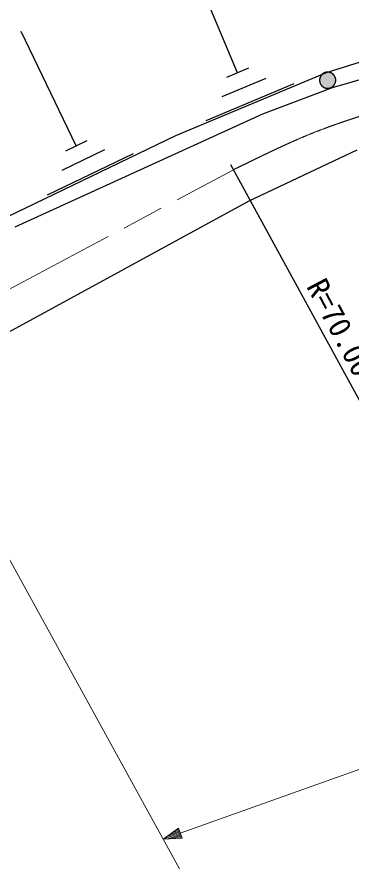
# Model space of a CAD drawing. Units: millimetres, scale not verified. Extents: x 40000 to 680000, y 20000 to 380000.
# Drawn here: x 299472 to 327346, y 240489 to 311486 of the extents above; entities that cross this region are included whole.
import ezdxf
from ezdxf.enums import TextEntityAlignment as Align

# ---------------------------------------------------------------- set-up
doc = ezdxf.new("R2010")
doc.units = ezdxf.units.MM
doc.header["$LTSCALE"] = 1000
doc.linetypes.add('CHAIN', pattern=[18.5, 12, -1.5, 3.5, -1.5])
for name, color, linetype, lineweight in [('M-BGD', 7, 'Continuous', 25), ('M-BMK', 2, 'CHAIN', 13), ('M-BMK-SRVR', 3, 'Continuous', 25), ('M-STR-HTXT', 7, 'Continuous', 13)]:
    doc.layers.add(name, color=color, linetype=linetype, lineweight=lineweight)
doc.styles.add('ＭＳ ゴシック', font='')
doc.styles.get('ＭＳ ゴシック').set_extended_font_data('MS Gothic')

msp = doc.modelspace()

# ---------------------------------------------------------------- hatches: boundary and pattern name
at = {"layer": 'M-BGD'}
msp.add_hatch(color=256, dxfattribs=at).paths.add_polyline_path([(325996, 306287, -1), (324655, 306153, -0.41421), (325258, 306891, -0.41421)])

# ---------------------------------------------------------------- linework, layer by layer
for p, q in [((317829, 306828), (313735, 316602)), ((304399, 300748), (299801, 310280)), ((330121, 308400), (325197, 306826)), ((325730, 305607), (334434, 308168)), ((325197, 306826), (312662, 301575)), ((318745, 307212), (316913, 306444)), ((320173, 306374), (316508, 304839)), ((322518, 305920), (315187, 302849)), ((319925, 303420), (325730, 305607)), ((299306, 293993), (319925, 303420)), ((312662, 301575), (298609, 294796)), ((305293, 301179), (303505, 300317)), ((306761, 300419), (303187, 298695)), ((326840, 299988), (327771, 300412)), ((309123, 300090), (301974, 296641)), ((318796, 296178), (326840, 299988)), ((295090, 283224), (318796, 296178))]:
    msp.add_line(p, q, dxfattribs=at)
msp.add_lwpolyline([(325999, 306220), (325999, 306232), (325998, 306244), (325998, 306255), (325997, 306267), (325996, 306279), (325995, 306291), (325994, 306302), (325992, 306314), (325991, 306326), (325989, 306337), (325986, 306349), (325984, 306361), (325981, 306372), (325979, 306383), (325976, 306395), (325973, 306406), (325969, 306418), (325966, 306429), (325962, 306440), (325958, 306451), (325954, 306462), (325950, 306473), (325945, 306484), (325940, 306495), (325935, 306506), (325930, 306516), (325925, 306527), (325920, 306537), (325914, 306548), (325908, 306558), (325902, 306568), (325896, 306578), (325890, 306588), (325883, 306598), (325876, 306607), (325869, 306617), (325862, 306626), (325855, 306636), (325848, 306645), (325840, 306654), (325833, 306663), (325825, 306672), (325817, 306681), (325809, 306689), (325800, 306698), (325792, 306706), (325783, 306714), (325775, 306722), (325766, 306730), (325757, 306737), (325748, 306745), (325739, 306752), (325729, 306759), (325720, 306766), (325710, 306773), (325700, 306780), (325690, 306786), (325681, 306792), (325670, 306799), (325660, 306805), (325650, 306810), (325640, 306816), (325629, 306821), (325619, 306827), (325608, 306832), (325597, 306836), (325586, 306841), (325575, 306846), (325564, 306850), (325553, 306854), (325542, 306858), (325531, 306862), (325520, 306865), (325508, 306868), (325497, 306871), (325486, 306874), (325474, 306877), (325463, 306880), (325451, 306882), (325440, 306884), (325428, 306886), (325416, 306888), (325404, 306889), (325393, 306890), (325381, 306891), (325369, 306892), (325358, 306893), (325346, 306893), (325334, 306894), (325322, 306894), (325310, 306894), (325299, 306893), (325287, 306893), (325275, 306892), (325263, 306891), (325252, 306890), (325240, 306888), (325228, 306887), (325216, 306885), (325205, 306883), (325193, 306881), (325182, 306878), (325170, 306876), (325159, 306873), (325147, 306870), (325136, 306867), (325125, 306863), (325114, 306860), (325102, 306856), (325091, 306852), (325080, 306848), (325069, 306843), (325058, 306839), (325048, 306834), (325037, 306829), (325026, 306824), (325016, 306819), (325005, 306813), (324995, 306807), (324985, 306802), (324975, 306796), (324965, 306789), (324955, 306783), (324945, 306776), (324935, 306770), (324926, 306763), (324916, 306756), (324907, 306748), (324898, 306741), (324889, 306733), (324880, 306726), (324871, 306718), (324862, 306710), (324854, 306702), (324846, 306693), (324837, 306685), (324829, 306676), (324821, 306668), (324814, 306659), (324806, 306650), (324799, 306640), (324791, 306631), (324784, 306622), (324777, 306612), (324770, 306603), (324764, 306593), (324757, 306583), (324751, 306573), (324745, 306563), (324739, 306553), (324733, 306542), (324728, 306532), (324722, 306521), (324717, 306511), (324712, 306500), (324707, 306489), (324703, 306479), (324698, 306468), (324694, 306457), (324690, 306446), (324686, 306434), (324683, 306423), (324679, 306412), (324676, 306401), (324673, 306389), (324670, 306378), (324667, 306366), (324665, 306355), (324663, 306343), (324661, 306332), (324659, 306320), (324657, 306308), (324656, 306297), (324654, 306285), (324653, 306273), (324653, 306261), (324652, 306250), (324652, 306238), (324651, 306226), (324651, 306214), (324652, 306202), (324652, 306191), (324653, 306179), (324653, 306167), (324654, 306155), (324656, 306144), (324657, 306132), (324659, 306120), (324661, 306109), (324663, 306097), (324665, 306085), (324667, 306074), (324670, 306062), (324673, 306051), (324676, 306039), (324679, 306028), (324683, 306017), (324686, 306006), (324690, 305995), (324694, 305983), (324698, 305972), (324703, 305962), (324707, 305951), (324712, 305940), (324717, 305929), (324722, 305919), (324728, 305908), (324733, 305898), (324739, 305887), (324745, 305877), (324751, 305867), (324757, 305857), (324764, 305847), (324770, 305837), (324777, 305828), (324784, 305818), (324791, 305809), (324799, 305800), (324806, 305790), (324814, 305781), (324821, 305773), (324829, 305764), (324837, 305755), (324846, 305747), (324854, 305738), (324862, 305730), (324871, 305722), (324880, 305714), (324889, 305707), (324898, 305699), (324907, 305692), (324916, 305684), (324926, 305677), (324935, 305670), (324945, 305664), (324955, 305657), (324965, 305651), (324975, 305645), (324985, 305639), (324995, 305633), (325005, 305627), (325016, 305621), (325026, 305616), (325037, 305611), (325048, 305606), (325058, 305601), (325069, 305597), (325080, 305592), (325091, 305588), (325102, 305584), (325114, 305580), (325125, 305577), (325136, 305573), (325147, 305570), (325159, 305567), (325170, 305564), (325182, 305562), (325193, 305559), (325205, 305557), (325216, 305555), (325228, 305553), (325240, 305552), (325252, 305550), (325263, 305549), (325275, 305548), (325287, 305547), (325299, 305547), (325310, 305546), (325322, 305546), (325334, 305546), (325346, 305547), (325358, 305547), (325369, 305548), (325381, 305549), (325393, 305550), (325404, 305551), (325416, 305552), (325428, 305554), (325440, 305556), (325451, 305558), (325463, 305560), (325474, 305563), (325486, 305566), (325497, 305569), (325508, 305572), (325520, 305575), (325531, 305579), (325542, 305582), (325553, 305586), (325564, 305590), (325575, 305594), (325586, 305599), (325597, 305604), (325608, 305608), (325619, 305614), (325629, 305619), (325640, 305624), (325650, 305630), (325660, 305636), (325670, 305642), (325681, 305648), (325690, 305654), (325700, 305660), (325710, 305667), (325720, 305674), (325729, 305681), (325739, 305688), (325748, 305695), (325757, 305703), (325766, 305710), (325775, 305718), (325783, 305726), (325792, 305734), (325800, 305743), (325809, 305751), (325817, 305759), (325825, 305768), (325833, 305777), (325840, 305786), (325848, 305795), (325855, 305804), (325862, 305814), (325869, 305823), (325876, 305833), (325883, 305842), (325890, 305852), (325896, 305862), (325902, 305872), (325908, 305882), (325914, 305893), (325920, 305903), (325925, 305913), (325930, 305924), (325935, 305935), (325940, 305945), (325945, 305956), (325950, 305967), (325954, 305978), (325958, 305989), (325962, 306000), (325966, 306011), (325969, 306023), (325973, 306034), (325976, 306045), (325979, 306057), (325981, 306068), (325984, 306080), (325986, 306091), (325989, 306103), (325991, 306114), (325992, 306126), (325994, 306138), (325995, 306149), (325996, 306161), (325997, 306173), (325998, 306185), (325998, 306196), (325999, 306208)], close=True, dxfattribs=at)
at = {"layer": 'M-BMK'}
msp.add_line((280136, 278850), (317545, 298793), dxfattribs=at)
msp.add_open_spline([(317545, 298793), (322600, 301272), (324304, 302064), (328880, 303485), (333938, 305056), (336926, 305480), (342188, 306082), (347567, 306697), (350652, 306793), (356047, 306339), (359229, 306071), (360547, 305923), (363954, 305299)], degree=3, knots=[0, 0, 0, 0, 1, 1, 1, 2, 2, 2, 3, 3, 3, 4, 4, 4, 4], dxfattribs=at)
at = {"layer": 'M-BMK-SRVR'}
msp.add_line((317249, 299210), (329902, 275949), dxfattribs=at)
at = {"layer": 'M-STR-HTXT'}
for p, q in [((291475, 279658), (313003, 240489)), ((311640, 242969), (312901, 243897)), ((313022, 243558), (311892, 243155)), ((312145, 243340), (312992, 243643)), ((312962, 243728), (312397, 243526)), ((312649, 243711), (312932, 243812)), ((313204, 243050), (312901, 243897)), ((311640, 242969), (313053, 243473)), ((311640, 242969), (313204, 243050)), ((313083, 243389), (311953, 242985)), ((312266, 243001), (313113, 243304)), ((313143, 243219), (312578, 243017)), ((312891, 243033), (313174, 243134))]:
    msp.add_line(p, q, dxfattribs=at)
msp.add_lwpolyline([(313053, 243473), (340313, 253206), (533997, 246617)], dxfattribs=at)

# ---------------------------------------------------------------- texts
at = {"layer": 'M-BMK-SRVR', "style": 'ＭＳ ゴシック'}
msp.add_text('R=70.00', height=1833, rotation=297.88, dxfattribs=at).set_placement((325068, 284938), align=Align.BOTTOM_CENTER)

doc.saveas('drawing.dxf')
